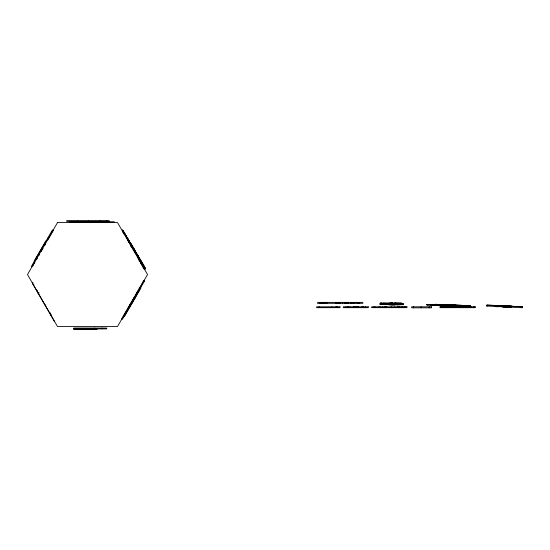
<?xml version="1.0" encoding="UTF-8"?>
<svg xmlns="http://www.w3.org/2000/svg" width="550" height="550" viewBox="0 0 550 550"><rect width="100%" height="100%" fill="white"/><g stroke="black" fill="none" stroke-linecap="round" stroke-linejoin="round"><path stroke-width="0.82" d="M380.421 303.978L380.428 303.036L388.747 303.407L379.837 303.579L403.363 303.662L394.487 303.153L401.411 303.126L401.411 304.067M381.872 303.999L381.879 303.057L380.428 303.036M388.451 304.054L388.458 303.112M389.634 304.748L394.598 304.769L389.634 304.748L389.641 303.806L394.604 303.827L389.641 303.806M392.171 304.817L392.178 303.875M394.721 304.067L394.728 303.126M395.491 304.061L395.491 303.119M382.298 304.432L379.83 304.521L399.877 304.824L401.967 304.645L401.967 303.71M401.967 304.645L402.758 304.645L402.765 303.703M443.08 305.504L456.342 305.876L456.349 305.339L426.889 304.452L426.889 304.996L428.443 305.03M426.889 304.452L426.889 304.996L435.057 305.119M433.95 304.583C433.909 305.711 434.974 303.256 437.305 304.638M434.087 305.126L434.094 304.59M458.707 305.993L451.516 305.827L451.522 305.291L458.714 305.456L458.707 305.993L434.741 305.546L434.748 305.009L444.407 305.147L430.959 304.535M435.937 305.174L435.944 304.638L434.287 304.604M434.741 305.546L436.136 305.559L436.143 305.023M436.136 305.559L443.596 305.704L443.609 305.168M445.094 305.009L445.087 305.546L446.263 305.601L446.277 305.064L435.944 304.638M445.72 305.628L445.727 305.092L444.599 305.078L448.683 305.216L448.676 305.752L444.586 305.614L449.247 305.786L449.254 305.25L447.652 305.216M445.789 305.724L446.153 305.188L445.789 305.724L446.139 305.724M446.119 305.704L446.132 305.168M449.254 305.25L448.14 305.25L448.126 305.786L448.676 305.752M451.901 305.312L451.894 305.848L470.284 306.171L470.298 305.635L464.262 305.429L451.832 305.291L451.516 305.827M457.449 305.986L457.456 305.449L458.714 305.456M457.868 305.924L457.875 305.387M459.353 305.958L459.401 305.305L464.324 305.477L440.914 304.817L456.349 305.339M442.949 305.477L463.588 305.999L459.422 305.869L459.415 305.319L448.002 304.941M461.959 306.054L461.966 305.518M467.527 306.13L459.766 305.938L459.772 305.401L461.78 305.442L467.541 305.594L467.527 306.13L460.701 305.442M486.956 305.092L486.977 306.054L486.956 305.092L499.586 305.683C499.297 308.213 488.352 305.236 499.73 306.515L497.152 306.439L508.654 306.989L502.776 306.673M499.462 306.618L499.51 305.676L494.615 305.381L511.741 306.192L507.464 306.054L507.437 306.996L511.479 307.141M507.437 306.996L507.485 306.054L522.5 306.783L522.459 307.725L505.594 306.928C508.447 306.873 500.479 308.11 501.737 305.807L500.624 305.752M504.639 307.051L504.687 306.109L506.66 306.137L505.636 305.986L522.5 306.783M522.459 307.725L522.431 306.762M31.261 266.674L52.511 229.873L53.384 230.381L52.202 232.423L51.329 231.921M46.296 241.808L46.551 241.374L45.822 240.948L34.134 261.188L34.863 261.607M32.725 266.152L33.323 265.121M34.038 263.883L34.877 262.439M36.52 259.579L37.613 257.696L36.74 257.194M38.796 255.647L39.476 254.471M41.154 251.556L41.972 250.14M42.336 249.514L43.065 248.256L42.192 247.748M44.461 245.829L45.801 243.519M47.74 240.151L51.817 233.097M121.997 318.285L122.726 317.013M123.097 316.381L127.016 309.595M127.428 308.88L128.7 306.673M132.055 300.864L128.927 306.281L129.656 306.701M132.887 299.42L133.719 297.976L134.833 298.533M134.09 297.33L134.839 296.038M137.871 290.792L140.759 285.787M141.171 285.072L143.584 280.892M133.464 299.214L134.688 297.082M136.593 293.789L137.589 292.057M138.689 290.159L140.222 287.506L140.951 287.925L124.513 316.394M128.246 241.732L129.058 241.244L125.978 236.314L129.374 241.835L129.058 241.244M128.728 242.66L129.532 242.179L137.968 256.355M132.186 247.851L132.99 247.363L144.066 265.904L143.481 265.904L133.485 249.535L138.937 257.916L136.489 253.66M138.132 258.404L138.937 257.916M129.532 242.179L124.444 233.551L145.159 267.781L143.921 266.846L140.532 261.126L139.728 261.614L138.882 260.267M139.789 261.607L140.594 261.126M142.972 265.801L142.642 265.162L143.447 264.674M142.189 265.808L143.117 267.334L143.921 266.846M145.159 267.781L143.784 268.269L143.117 267.334M33.021 282.707L32.292 283.126L54.608 321.784M122.904 232.32L122.567 231.708L123.386 231.241L123.145 230.718L133.093 247.83M33.124 284.57L33.852 284.151M36.692 290.757L37.427 290.338M38.122 293.232L38.851 292.813M38.252 293.459L38.988 293.04M45.114 305.346L45.849 304.927M49.809 313.472L50.538 313.046M49.885 313.603L50.614 313.184M50.813 315.219L51.535 314.779M402.758 304.645L403.363 304.604L396.646 304.425M386.334 303.621L383.412 303.648L398.475 303.724L384.457 303.566L398.351 303.6L387.564 303.566M389.331 304.425L384.45 304.507L398.351 304.542L392.239 304.425M443.596 305.704L444.393 305.683L429.674 305.051M66.619 220.612L109.106 220.612L109.106 221.623L66.619 221.623M130.233 243.21L125.826 235.476M131.67 245.403L132.034 245.403L130.192 242.921M317.446 302.376L362.911 302.376M383.219 303.043L401.411 303.126M317.446 303.318L362.911 303.318M470.298 305.635L463.691 305.559M73.851 328.054L106.721 328.054L106.721 328.9L73.851 328.9M467.541 305.594L464.509 305.559M429.681 304.514L426.903 304.459M457.456 305.449L434.748 305.009M448.14 305.25L445.796 305.188M439.147 304.673L444.056 304.831L439.264 304.782L443.087 304.968M444.757 305.401L456.342 305.876M447.645 305.752L449.247 305.786M459.422 305.869L447.996 305.477M450.312 305.518L462.846 305.938M445.727 305.092L448.683 305.216M464.496 306.096L460.687 305.979M466.936 306.061L470.284 306.171M462.853 305.401L445.005 304.817M500.362 305.621L497.193 305.498L508.702 306.048L487.018 305.113M486.915 306.034L501.696 306.749M502.975 306.666L510.922 307.072M504.687 306.109L501.737 305.807M144.506 280.974L143.949 280.266L144.678 280.686L122.361 319.344L121.626 318.918M142.938 282.012L143.667 282.432M139.748 287.533L140.477 287.959M139.315 288.289L140.044 288.709M47.843 237.951L48.723 238.452M138.559 290.379L139.294 290.799M137.926 291.479L138.655 291.906M138.181 291.947L137.459 291.507L135.582 294.752L136.317 295.171M137.081 292.16L137.809 292.579M136.895 293.26L137.624 293.686M135.967 294.876L136.696 295.295M135.486 294.924L136.214 295.343M135.231 296.147L135.96 296.574M134.894 296.725L135.63 297.144M43.801 244.447L44.523 244.874M134.296 297.77L135.025 298.189M133.616 298.162L134.344 298.581M132.653 299.826L133.382 300.245M132.495 300.101L133.224 300.52M132.729 300.486L133.458 300.905M132.103 301.565L132.832 301.984M131.622 301.613L132.351 302.032M131.553 301.723L132.289 302.149M131.422 301.957L132.151 302.376M131.471 302.658L132.199 303.084M129.958 304.494L130.687 304.913M129.814 305.532L130.542 305.958M127.641 309.293L128.37 309.719M126.493 310.489L127.229 310.915M126.431 310.606L127.16 311.025M35.413 258.974L36.142 259.394M124.864 313.321L125.593 313.741M124.561 313.844L125.29 314.263M135.149 251.439L134.908 251.096L135.149 251.597M144.781 268.352L145.344 269.156L143.784 266.173M143.969 268.826L144.526 269.624L144.382 269.259M132.99 247.363L132.412 246.476L137.012 254.512M137.61 255.743L132.33 247.658L140.532 261.126M137.321 255.145L138.043 256.293L137.239 254.884M124.176 232.767L124.843 233.826M129.03 241.299L129.8 242.543M128.033 239.69L128.693 240.762M135.582 251.982L142.519 263.924M138.483 258.294L142.642 265.162M126.342 236.899L126.981 237.964M130.157 244.998L131.416 247.101M132.481 246.888L133.567 248.724M133.946 249.349L134.695 250.607M131.691 245.554L131.959 246.001M137.397 255.166L138.105 256.355M132.282 246.744L133.072 248.077M139.528 258.761L141.006 261.257M128.109 240.109L127.882 239.724L128.129 240.212M130.474 244.166L130.811 244.743M140.401 262.749L141.831 265.196M129.298 241.484L123.386 231.241M130.13 242.921L130.955 244.351M123.379 233.159L123.853 233.998M129.855 242.316L122.299 229.824L123.172 231.584M137.782 256.107L137.995 256.534M122.327 231.192L122.567 231.708M474.196 306.817L474.196 307.663M473.44 306.817L473.44 307.663M471.171 306.817L471.171 307.663M470.635 306.817L470.635 307.663M470.051 306.817L470.051 307.663M469.507 306.817L469.507 307.663M468.909 306.817L468.909 307.663M468.263 306.817L468.263 307.663M467.713 306.817L467.713 307.663M467.136 306.817L467.136 307.663M466.599 306.817L466.599 307.663M466.008 306.817L466.008 307.663M463.561 306.817L463.561 307.663M463.031 306.817L463.031 307.663M462.323 306.817L462.323 307.663M461.147 306.817L461.147 307.663M460.838 306.817L460.838 307.663M460.419 306.817L460.419 307.663M460.006 306.817L460.006 307.663M456.748 306.817L456.748 307.663M455.606 306.817L455.606 307.663M453.351 306.817L453.324 307.663M451.509 306.817L451.509 307.663M448.876 306.817L448.876 307.663M448.442 306.817L448.442 307.663M446.813 306.817L446.813 307.663M446.676 306.817L446.676 307.663M446.201 306.817L446.201 307.663M445.899 306.817L445.899 307.663M445.72 306.817L445.72 307.663M445.204 306.817L445.204 307.663M444.792 306.817L444.792 307.663M444.421 306.817L444.421 307.663M443.719 306.817L443.719 307.663M443.369 306.817L443.369 307.663M442.228 306.817L442.228 307.663M441.842 306.817L441.842 307.663M440.756 306.817L440.756 307.663M429.241 306.817L429.241 307.828M421.128 306.817L421.128 307.828M413.524 306.817L413.524 307.828M404.367 306.817L404.367 307.663M403.019 306.817L403.019 307.663M402.167 306.817L402.167 307.663M402.009 306.817L402.009 307.663M399.912 306.817L399.912 307.663M399.231 306.817L399.231 307.663M398.777 306.817L398.777 307.663M397.65 306.817L397.65 307.663M394.797 306.817L394.797 307.663M391.291 306.817L391.291 307.663M386.416 306.817L386.416 307.663M385.406 306.817L385.406 307.663M384.278 306.817L384.278 307.663M382.731 306.817L382.731 307.663M380.174 306.817L380.174 307.663M379.046 306.817L379.046 307.663M375.121 306.817L375.121 307.663M373.876 306.817L373.876 307.663M365.31 306.817L365.31 307.663M363.454 306.817L363.454 307.663M362.457 306.817L362.457 307.663M361.969 306.817L361.969 307.663M359.459 302.376L359.459 303.318M358.497 302.376L358.497 303.318M358.428 306.817L358.428 307.663M357.981 306.817L357.981 307.663M357.445 306.817L357.438 307.663M357.163 306.817L357.163 307.663M357.101 302.376L357.101 303.318M356.723 306.817L356.723 307.663M356.015 306.817L356.049 307.663M355.431 306.817L355.431 307.663M355.272 306.817L355.272 307.663M354.695 302.376L354.695 303.318M354.53 306.817L354.53 307.663M353.918 302.376L353.918 303.318M353.76 306.817L353.76 307.663M353.237 302.376L353.237 303.318M353.148 302.376L353.148 303.318M353.189 306.817L353.189 307.663M351.388 302.376L351.498 303.318M350.907 302.376L350.907 303.318M350.549 302.376L350.549 303.318M350.082 306.817L350.082 307.663M348.59 306.817L348.59 307.663M348.514 302.376L348.514 303.318M347.957 302.376L347.957 303.318M347.827 306.817L347.827 307.663M347.717 302.376L347.717 303.318M347.456 302.376L347.456 303.318M346.919 302.376L347.002 303.318M345.95 302.376L345.95 303.318M345.984 306.817L345.984 307.663M345.482 302.376L345.482 303.318M345.324 302.376L345.324 303.318M344.52 302.376L344.52 303.318M342.657 302.376L342.657 303.318M342.423 302.376L342.423 303.318M340.326 302.376L340.326 303.318M339.845 302.376L339.845 303.318M338.202 302.376L338.202 303.318M337.837 302.376L337.837 303.318M337.734 306.817L337.734 307.663M337.157 302.376L337.157 303.318M336.724 306.817L336.724 307.663M335.961 306.817L335.954 307.663M335.844 302.376L335.844 303.318M331.856 306.817L331.856 307.663M326.906 302.376L326.906 303.318M326.411 302.376L326.411 303.318M324.974 302.376L324.974 303.318M324.328 302.376L324.328 303.318M323.097 302.376L323.097 303.318M322.41 302.376L322.41 303.318M321.447 302.376L321.447 303.318M320.946 302.376L320.946 303.318M320.54 302.376L320.54 303.318M319.832 302.376L319.832 303.318M319.192 306.817L319.192 307.663M114.208 222.578L114.208 221.739L69.575 221.739L69.575 222.578M108.343 221.739L108.343 222.578M106.748 220.612L106.748 221.623M102.128 328.054L102.128 328.9M99.784 220.612L99.784 221.623M99.612 221.739L99.612 222.578M98.093 221.739L98.093 222.578M97.034 328.549L97.034 329.388L73.666 329.388L73.666 328.549M94.476 328.054L94.476 328.9M94.043 221.739L94.043 222.578M92.991 328.549L92.991 329.388M88.468 220.612L88.468 221.623M77.564 220.612L77.564 221.623M74.724 221.739L74.724 222.578M57.509 222.578L27.5 274.553L57.509 326.535L117.521 326.535L147.531 274.553L117.521 222.578L57.509 222.578M398.468 304.666L383.405 304.59L398.468 304.666M392.899 303.071L389.861 303.057L392.899 303.071M340.003 306.817L316.635 306.817L316.635 307.663L340.003 307.663L340.003 306.817M368.273 306.817L343.31 306.817L343.31 307.663L368.273 307.663L368.273 306.817M406.938 306.817L371.614 306.817L371.614 307.663L406.938 307.663L406.938 306.817M431.53 306.817L411.682 306.817L411.682 307.828L431.53 307.828L431.53 306.817M475.283 306.817L439.973 306.817L439.973 307.663L475.283 307.663L475.283 306.817M130.886 243.911L132.667 247.101L124.981 234.438L134.805 250.167L130.886 243.911M467.019 307.663L467.019 306.817L466.95 307.663M405.137 307.663L405.137 306.817L405.082 307.663"/></g></svg>
